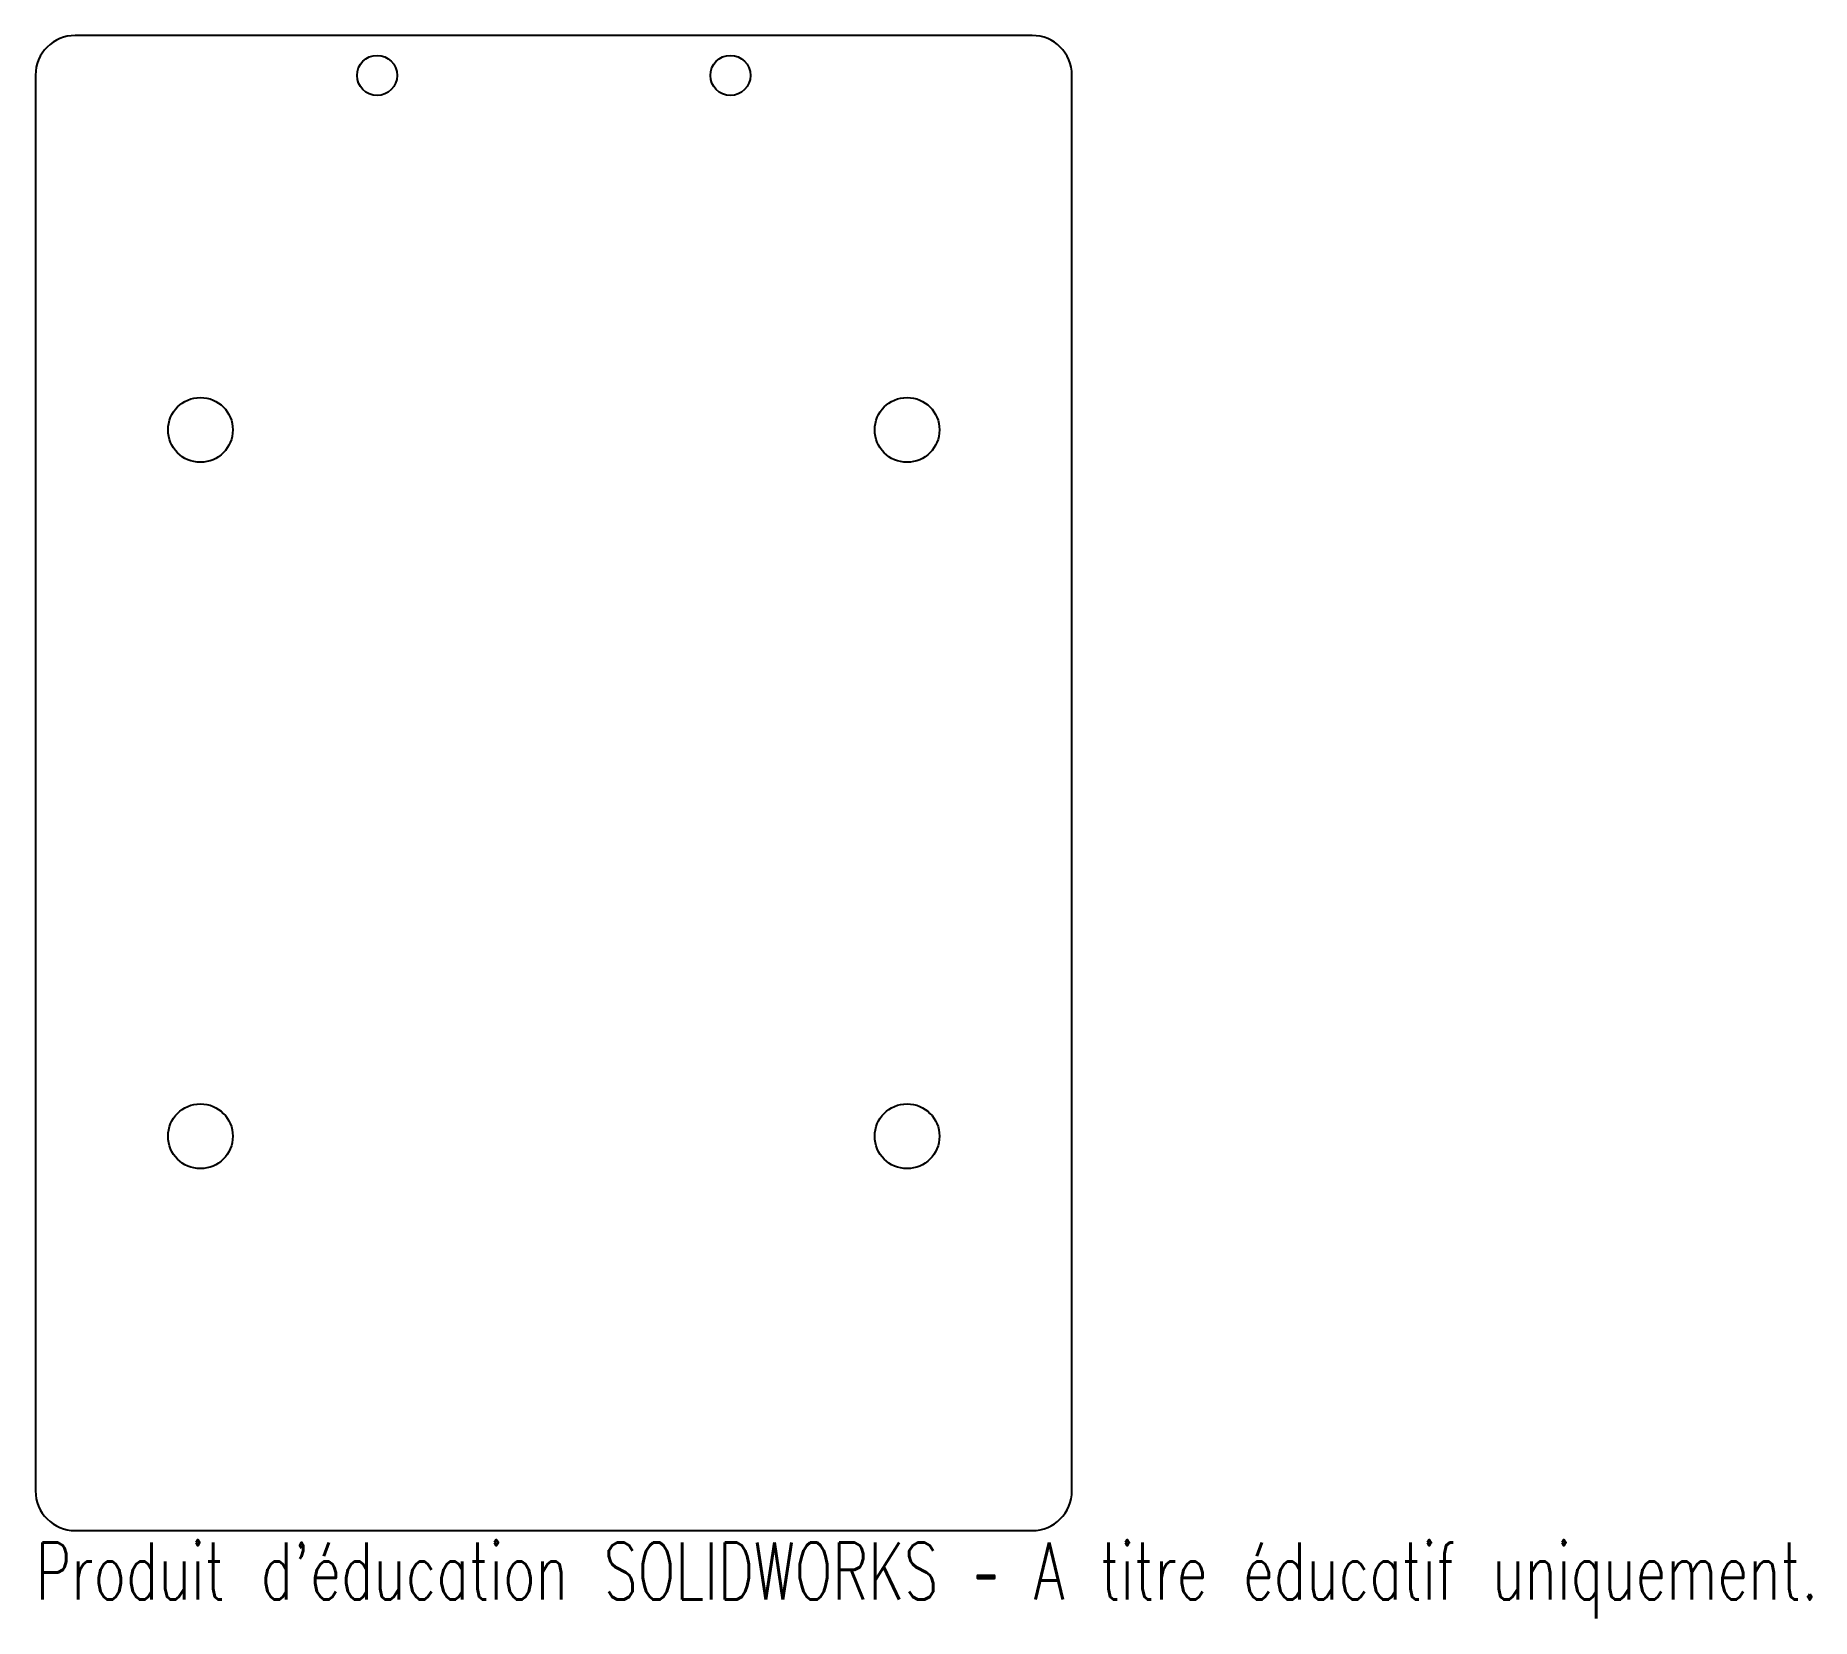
# Model space of a CAD drawing. Header units: millimetres. Extents: x -44 to 107, y -71 to 64.
import ezdxf

# ---------------------------------------------------------------- set-up
doc = ezdxf.new("R2010")
doc.units = ezdxf.units.MM
doc.styles.add('SLDTEXTSTYLE0', font='TXT', dxfattribs={"width": 0.7, "bigfont": 'bigfont'})

msp = doc.modelspace()

# ---------------------------------------------------------------- linework, layer by layer
at = {"color": 7, "linetype": 'Continuous', "lineweight": 25}
for p, q in [((40.62, 63.5), (-40.62, 63.5)), ((-44, 60.12), (-44, -60.12)), ((44, -60.12), (44, 60.12)), ((-40.62, -63.5), (40.62, -63.5))]:
    msp.add_line(p, q, dxfattribs=at)
for centre, radius in [((-15, 60.11), 1.7), ((15, 60.11), 1.7), ((-30, 30), 2.75), ((30, 30), 2.75), ((-30, -30), 2.75), ((30, -30), 2.75)]:
    msp.add_circle(centre, radius, dxfattribs=at)
for centre, start, end in [((-40.62, 60.12), 90, 180), ((40.62, 60.12), 0, 90), ((-40.62, -60.12), 180, 270), ((40.62, -60.12), 270, 0)]:
    msp.add_arc(centre, 3.38, start, end, dxfattribs=at)

# ---------------------------------------------------------------- texts
at = {"color": 7, "linetype": 'Continuous', "insert": (-44, -64.52), "char_height": 4.8336, "attachment_point": 1, "style": 'SLDTEXTSTYLE0'}
msp.add_mtext("Produit d'éducation SOLIDWORKS – A titre éducatif uniquement.", dxfattribs=at)

doc.saveas('drawing.dxf')
